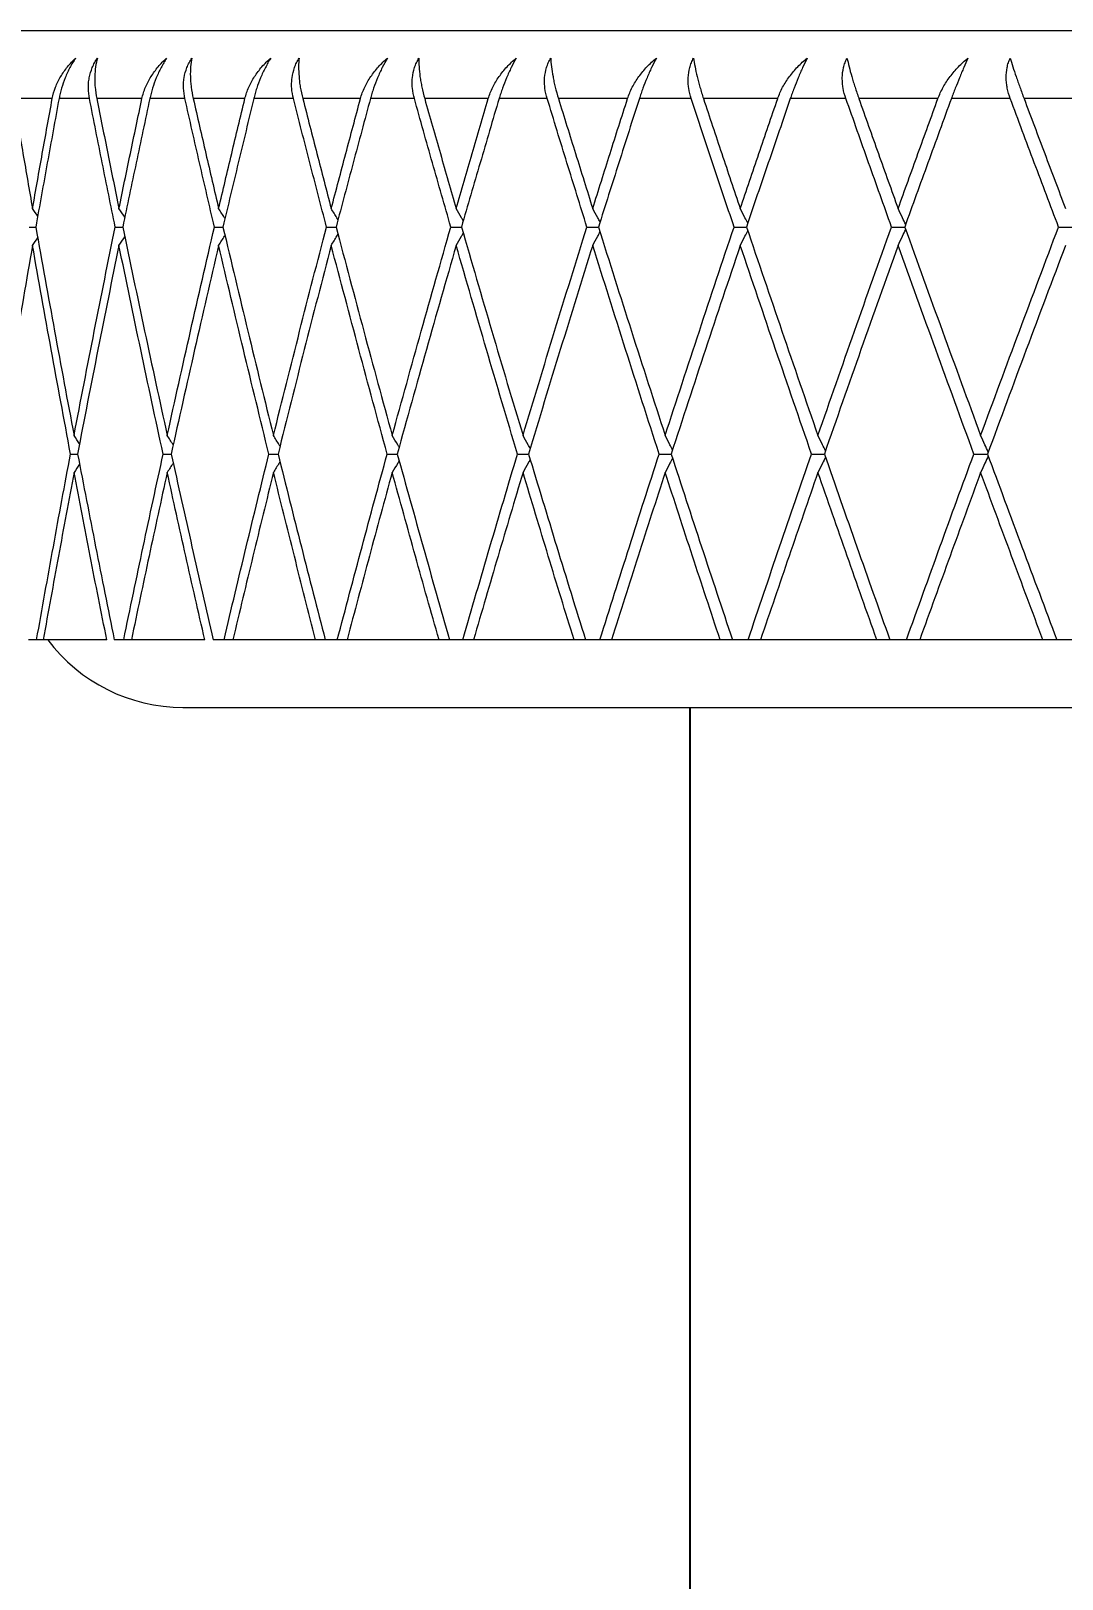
# Model space of a CAD drawing. Extents: x 1661 to 2451, y 0 to 579.
# Drawn here: x 1869.27 to 1876.89, y 266.34 to 277.78 of the extents above; entities that cross this region are included whole.
import ezdxf

# ---------------------------------------------------------------- set-up
doc = ezdxf.new("R2010")
doc.units = 0
doc.header["$LTSCALE"] = 10
doc.header["$MEASUREMENT"] = 0
doc.header["$PDMODE"] = 3
doc.header["$PDSIZE"] = -10
doc.layers.get('0').update_dxf_attribs({"linetype": 'CONTINUOUS'})
doc.layers.get('DEFPOINTS').update_dxf_attribs({"linetype": 'CONTINUOUS'})
doc.layers.add('1', color=7, linetype='CONTINUOUS')
doc.styles.add('Daelim Dimension', font='NanumGothic.ttf')
doc.dimstyles.new('DEFAULT', dxfattribs={"dimscale": 2, "dimtxt": 2, "dimasz": 2, "dimexe": 0, "dimexo": 2, "dimgap": 1, "dimtad": 1, "dimdec": 0, "dimzin": 9, "dimdsep": 46, "dimtxsty": 'Daelim Dimension', "dimcen": 0.5, "dimclrd": 5, "dimclre": 5, "dimclrt": 256, "dimadec": 1, "dimazin": 0, "dimtfac": 1, "dimtdec": 0, "dimtix": 1, "dimtmove": 0, "dimatfit": 3, "dimfxl": 1, "dimtolj": 1, "dimtzin": 1, "dimlwd": 9, "dimlwe": 9, "dimarcsym": 0})

# ---------------------------------------------------------------- blocks, each defined once
blk = doc.blocks.new('*D0')
at = {"color": 5, "lineweight": 9, "ltscale": 0.5, "transparency": 16777216}
for p, q in [((1872.627, 259.845), (1872.627, 257.735)), ((1907.627, 259.845), (1907.627, 257.735)), ((1872.627, 257.735), (1760.008, 257.735)), ((1903.627, 257.735), (1876.627, 257.735))]:
    blk.add_line(p, q, dxfattribs=at)
at = {"color": 5, "ltscale": 0.5, "transparency": 16777216}
for points in [[(1876.627, 258.401), (1876.627, 257.068), (1872.627, 257.735)], [(1903.627, 258.401), (1903.627, 257.068), (1907.627, 257.735)]]:
    blk.add_solid(points, dxfattribs=at)
at = {"layer": 'DEFPOINTS', "color": 0, "ltscale": 0.5, "transparency": 16777216}
for p in [(1907.627, 257.735), (1872.627, 255.845), (1907.627, 255.845)]:
    blk.add_point(p, dxfattribs=at)
at = {"color": 7, "ltscale": 0.5, "transparency": 16777216, "insert": (1803.117, 266.359), "char_height": 10, "attachment_point": 5, "style": 'Daelim Dimension'}
blk.add_mtext('\\A1;설치구멍 %%C35', dxfattribs=at)

msp = doc.modelspace()

# ---------------------------------------------------------------- linework, layer by layer
at = {"ltscale": 0.5}
msp.add_line((1874.144, 254.92), (1874.144, 272.781), dxfattribs=at)
at = {"layer": '1', "color": 7, "linetype": 'Continuous', "lineweight": 18}
for p, q in [((1890.144, 277.781), (1868.144, 277.781)), ((1869.312, 273.281), (1869.252, 273.281)), ((1869.831, 273.281), (1869.361, 273.281)), ((1869.956, 273.281), (1869.886, 273.281)), ((1870.555, 273.281), (1870.013, 273.281)), ((1870.698, 273.281), (1870.618, 273.281)), ((1871.375, 273.281), (1870.763, 273.281)), ((1871.535, 273.281), (1871.446, 273.281)), ((1872.287, 273.281), (1871.607, 273.281)), ((1872.463, 273.281), (1872.364, 273.281)), ((1873.285, 273.281), (1872.542, 273.281)), ((1873.477, 273.281), (1873.37, 273.281)), ((1874.365, 273.281), (1873.563, 273.281)), ((1874.572, 273.281), (1874.456, 273.281)), ((1875.523, 273.281), (1874.664, 273.281)), ((1875.743, 273.281), (1875.62, 273.281)), ((1876.751, 273.281), (1875.841, 273.281)), ((1876.984, 273.281), (1876.854, 273.281)), ((1870.394, 272.781), (1890.144, 272.781))]:
    msp.add_line(p, q, dxfattribs=at)
msp.add_arc((1870.394, 274.031), 1.25, 216.8704, 270, dxfattribs=at)
for points, knots in [([(1869.428, 277.281), (1869.433, 277.31), (1869.441, 277.338), (1869.462, 277.392), (1869.475, 277.418), (1869.505, 277.469), (1869.522, 277.493), (1869.559, 277.539), (1869.579, 277.56), (1869.601, 277.581)], [0, 0, 0, 0, 0.25, 0.25, 0.5, 0.5, 0.75, 0.75, 1, 1, 1, 1]), ([(1869.601, 277.581), (1869.585, 277.558), (1869.571, 277.535), (1869.552, 277.498), (1869.546, 277.486), (1869.534, 277.461), (1869.528, 277.448), (1869.513, 277.409), (1869.504, 277.383), (1869.493, 277.345), (1869.489, 277.332), (1869.483, 277.306), (1869.481, 277.293), (1869.478, 277.281)], [0, 0, 0, 0, 0.25, 0.25, 0.375, 0.375, 0.5, 0.5, 0.75, 0.75, 0.875, 0.875, 1, 1, 1, 1]), ([(1869.703, 277.281), (1869.698, 277.306), (1869.695, 277.332), (1869.695, 277.37), (1869.695, 277.383), (1869.697, 277.409), (1869.699, 277.422), (1869.706, 277.461), (1869.714, 277.486), (1869.729, 277.522), (1869.734, 277.534), (1869.747, 277.558), (1869.754, 277.569), (1869.762, 277.581)], [0, 0, 0, 0, 0.25, 0.25, 0.375, 0.375, 0.5, 0.5, 0.75, 0.75, 0.875, 0.875, 1, 1, 1, 1]), ([(1869.762, 277.581), (1869.756, 277.56), (1869.751, 277.539), (1869.745, 277.493), (1869.743, 277.469), (1869.742, 277.432), (1869.742, 277.419), (1869.742, 277.392), (1869.743, 277.379), (1869.747, 277.338), (1869.751, 277.31), (1869.757, 277.281)], [0, 0, 0, 0, 0.25, 0.25, 0.5, 0.5, 0.625, 0.625, 0.75, 0.75, 1, 1, 1, 1]), ([(1870.091, 277.281), (1870.097, 277.31), (1870.106, 277.338), (1870.129, 277.392), (1870.142, 277.418), (1870.174, 277.469), (1870.192, 277.493), (1870.23, 277.539), (1870.251, 277.56), (1870.273, 277.581)], [0, 0, 0, 0, 0.25, 0.25, 0.5, 0.5, 0.75, 0.75, 1, 1, 1, 1]), ([(1870.273, 277.581), (1870.259, 277.558), (1870.245, 277.535), (1870.226, 277.498), (1870.22, 277.486), (1870.208, 277.461), (1870.202, 277.448), (1870.187, 277.409), (1870.177, 277.383), (1870.165, 277.345), (1870.162, 277.332), (1870.155, 277.306), (1870.152, 277.293), (1870.149, 277.281)], [0, 0, 0, 0, 0.25, 0.25, 0.375, 0.375, 0.5, 0.5, 0.75, 0.75, 0.875, 0.875, 1, 1, 1, 1]), ([(1870.409, 277.281), (1870.403, 277.306), (1870.4, 277.332), (1870.398, 277.37), (1870.398, 277.383), (1870.399, 277.409), (1870.401, 277.422), (1870.407, 277.461), (1870.414, 277.486), (1870.428, 277.522), (1870.433, 277.534), (1870.445, 277.558), (1870.452, 277.569), (1870.46, 277.581)], [0, 0, 0, 0, 0.25, 0.25, 0.375, 0.375, 0.5, 0.5, 0.75, 0.75, 0.875, 0.875, 1, 1, 1, 1]), ([(1870.46, 277.581), (1870.455, 277.56), (1870.452, 277.539), (1870.449, 277.493), (1870.448, 277.469), (1870.449, 277.432), (1870.45, 277.419), (1870.452, 277.392), (1870.453, 277.379), (1870.459, 277.338), (1870.464, 277.31), (1870.47, 277.281)], [0, 0, 0, 0, 0.25, 0.25, 0.5, 0.5, 0.625, 0.625, 0.75, 0.75, 1, 1, 1, 1]), ([(1870.852, 277.281), (1870.859, 277.31), (1870.869, 277.338), (1870.893, 277.392), (1870.907, 277.418), (1870.94, 277.469), (1870.958, 277.493), (1870.998, 277.539), (1871.02, 277.56), (1871.043, 277.581)], [0, 0, 0, 0, 0.25, 0.25, 0.5, 0.5, 0.75, 0.75, 1, 1, 1, 1]), ([(1871.043, 277.581), (1871.029, 277.558), (1871.016, 277.535), (1870.997, 277.498), (1870.991, 277.486), (1870.979, 277.461), (1870.973, 277.448), (1870.958, 277.409), (1870.948, 277.383), (1870.935, 277.345), (1870.931, 277.332), (1870.924, 277.306), (1870.921, 277.293), (1870.918, 277.281)], [0, 0, 0, 0, 0.25, 0.25, 0.375, 0.375, 0.5, 0.5, 0.75, 0.75, 0.875, 0.875, 1, 1, 1, 1]), ([(1871.211, 277.281), (1871.204, 277.306), (1871.2, 277.332), (1871.197, 277.37), (1871.197, 277.383), (1871.198, 277.409), (1871.199, 277.422), (1871.204, 277.461), (1871.21, 277.486), (1871.223, 277.522), (1871.228, 277.534), (1871.24, 277.558), (1871.246, 277.569), (1871.253, 277.581)], [0, 0, 0, 0, 0.25, 0.25, 0.375, 0.375, 0.5, 0.5, 0.75, 0.75, 0.875, 0.875, 1, 1, 1, 1]), ([(1871.253, 277.581), (1871.251, 277.56), (1871.249, 277.539), (1871.249, 277.493), (1871.25, 277.469), (1871.253, 277.432), (1871.254, 277.419), (1871.257, 277.392), (1871.259, 277.379), (1871.266, 277.338), (1871.272, 277.31), (1871.28, 277.281)], [0, 0, 0, 0, 0.25, 0.25, 0.5, 0.5, 0.625, 0.625, 0.75, 0.75, 1, 1, 1, 1]), ([(1871.706, 277.281), (1871.714, 277.31), (1871.725, 277.338), (1871.75, 277.392), (1871.765, 277.418), (1871.8, 277.469), (1871.819, 277.493), (1871.86, 277.539), (1871.882, 277.56), (1871.906, 277.581)], [0, 0, 0, 0, 0.25, 0.25, 0.5, 0.5, 0.75, 0.75, 1, 1, 1, 1]), ([(1871.906, 277.581), (1871.892, 277.558), (1871.88, 277.535), (1871.861, 277.498), (1871.855, 277.486), (1871.844, 277.461), (1871.838, 277.448), (1871.822, 277.409), (1871.812, 277.383), (1871.799, 277.345), (1871.795, 277.332), (1871.787, 277.306), (1871.783, 277.293), (1871.78, 277.281)], [0, 0, 0, 0, 0.25, 0.25, 0.375, 0.375, 0.5, 0.5, 0.75, 0.75, 0.875, 0.875, 1, 1, 1, 1]), ([(1872.105, 277.281), (1872.098, 277.306), (1872.093, 277.332), (1872.089, 277.37), (1872.088, 277.383), (1872.088, 277.409), (1872.089, 277.422), (1872.093, 277.461), (1872.098, 277.486), (1872.11, 277.522), (1872.115, 277.534), (1872.126, 277.558), (1872.132, 277.569), (1872.139, 277.581)], [0, 0, 0, 0, 0.25, 0.25, 0.375, 0.375, 0.5, 0.5, 0.75, 0.75, 0.875, 0.875, 1, 1, 1, 1]), ([(1872.139, 277.581), (1872.138, 277.56), (1872.138, 277.539), (1872.141, 277.493), (1872.143, 277.469), (1872.148, 277.432), (1872.15, 277.419), (1872.155, 277.392), (1872.158, 277.379), (1872.166, 277.338), (1872.173, 277.31), (1872.181, 277.281)], [0, 0, 0, 0, 0.25, 0.25, 0.5, 0.5, 0.625, 0.625, 0.75, 0.75, 1, 1, 1, 1]), ([(1872.651, 277.281), (1872.66, 277.31), (1872.671, 277.338), (1872.698, 277.392), (1872.713, 277.418), (1872.749, 277.469), (1872.769, 277.493), (1872.811, 277.539), (1872.834, 277.56), (1872.858, 277.581)], [0, 0, 0, 0, 0.25, 0.25, 0.5, 0.5, 0.75, 0.75, 1, 1, 1, 1]), ([(1872.858, 277.581), (1872.845, 277.558), (1872.832, 277.535), (1872.815, 277.498), (1872.809, 277.486), (1872.797, 277.461), (1872.792, 277.448), (1872.776, 277.409), (1872.766, 277.383), (1872.752, 277.345), (1872.748, 277.332), (1872.739, 277.306), (1872.735, 277.293), (1872.731, 277.281)], [0, 0, 0, 0, 0.25, 0.25, 0.375, 0.375, 0.5, 0.5, 0.75, 0.75, 0.875, 0.875, 1, 1, 1, 1]), ([(1873.087, 277.281), (1873.079, 277.306), (1873.073, 277.332), (1873.069, 277.37), (1873.068, 277.383), (1873.067, 277.409), (1873.067, 277.422), (1873.07, 277.461), (1873.075, 277.486), (1873.086, 277.522), (1873.09, 277.534), (1873.1, 277.558), (1873.106, 277.569), (1873.113, 277.581)], [0, 0, 0, 0, 0.25, 0.25, 0.375, 0.375, 0.5, 0.5, 0.75, 0.75, 0.875, 0.875, 1, 1, 1, 1]), ([(1873.113, 277.581), (1873.113, 277.56), (1873.115, 277.539), (1873.121, 277.493), (1873.125, 277.469), (1873.132, 277.432), (1873.134, 277.419), (1873.14, 277.392), (1873.143, 277.379), (1873.153, 277.338), (1873.161, 277.31), (1873.17, 277.281)], [0, 0, 0, 0, 0.25, 0.25, 0.5, 0.5, 0.625, 0.625, 0.75, 0.75, 1, 1, 1, 1]), ([(1873.681, 277.281), (1873.69, 277.31), (1873.702, 277.338), (1873.73, 277.392), (1873.746, 277.418), (1873.783, 277.469), (1873.803, 277.493), (1873.846, 277.539), (1873.869, 277.56), (1873.894, 277.581)], [0, 0, 0, 0, 0.25, 0.25, 0.5, 0.5, 0.75, 0.75, 1, 1, 1, 1]), ([(1873.894, 277.581), (1873.881, 277.558), (1873.87, 277.535), (1873.852, 277.498), (1873.847, 277.486), (1873.836, 277.461), (1873.83, 277.448), (1873.814, 277.409), (1873.804, 277.383), (1873.79, 277.345), (1873.785, 277.332), (1873.776, 277.306), (1873.772, 277.293), (1873.768, 277.281)], [0, 0, 0, 0, 0.25, 0.25, 0.375, 0.375, 0.5, 0.5, 0.75, 0.75, 0.875, 0.875, 1, 1, 1, 1]), ([(1874.152, 277.281), (1874.144, 277.306), (1874.137, 277.332), (1874.132, 277.37), (1874.13, 277.383), (1874.129, 277.409), (1874.129, 277.422), (1874.13, 277.461), (1874.134, 277.486), (1874.144, 277.522), (1874.148, 277.534), (1874.157, 277.558), (1874.163, 277.569), (1874.169, 277.581)], [0, 0, 0, 0, 0.25, 0.25, 0.375, 0.375, 0.5, 0.5, 0.75, 0.75, 0.875, 0.875, 1, 1, 1, 1]), ([(1874.169, 277.581), (1874.172, 277.56), (1874.175, 277.539), (1874.184, 277.493), (1874.189, 277.469), (1874.198, 277.432), (1874.201, 277.419), (1874.208, 277.392), (1874.212, 277.379), (1874.224, 277.338), (1874.232, 277.31), (1874.242, 277.281)], [0, 0, 0, 0, 0.25, 0.25, 0.5, 0.5, 0.625, 0.625, 0.75, 0.75, 1, 1, 1, 1]), ([(1874.791, 277.281), (1874.801, 277.31), (1874.813, 277.338), (1874.842, 277.392), (1874.859, 277.418), (1874.897, 277.469), (1874.917, 277.493), (1874.961, 277.539), (1874.984, 277.56), (1875.009, 277.581)], [0, 0, 0, 0, 0.25, 0.25, 0.5, 0.5, 0.75, 0.75, 1, 1, 1, 1]), ([(1875.009, 277.581), (1874.997, 277.558), (1874.986, 277.535), (1874.97, 277.498), (1874.964, 277.486), (1874.953, 277.461), (1874.948, 277.448), (1874.932, 277.409), (1874.922, 277.383), (1874.907, 277.345), (1874.902, 277.332), (1874.893, 277.306), (1874.888, 277.293), (1874.884, 277.281)], [0, 0, 0, 0, 0.25, 0.25, 0.375, 0.375, 0.5, 0.5, 0.75, 0.75, 0.875, 0.875, 1, 1, 1, 1]), ([(1875.295, 277.281), (1875.286, 277.306), (1875.279, 277.332), (1875.272, 277.37), (1875.271, 277.383), (1875.269, 277.409), (1875.268, 277.422), (1875.269, 277.461), (1875.272, 277.486), (1875.28, 277.522), (1875.284, 277.534), (1875.293, 277.558), (1875.298, 277.569), (1875.303, 277.581)], [0, 0, 0, 0, 0.25, 0.25, 0.375, 0.375, 0.5, 0.5, 0.75, 0.75, 0.875, 0.875, 1, 1, 1, 1]), ([(1875.303, 277.581), (1875.308, 277.56), (1875.313, 277.539), (1875.324, 277.493), (1875.331, 277.469), (1875.342, 277.432), (1875.345, 277.419), (1875.354, 277.392), (1875.358, 277.379), (1875.371, 277.338), (1875.381, 277.31), (1875.391, 277.281)], [0, 0, 0, 0, 0.25, 0.25, 0.5, 0.5, 0.625, 0.625, 0.75, 0.75, 1, 1, 1, 1]), ([(1875.975, 277.281), (1875.986, 277.31), (1875.999, 277.338), (1876.029, 277.392), (1876.046, 277.418), (1876.085, 277.469), (1876.105, 277.493), (1876.149, 277.539), (1876.173, 277.56), (1876.197, 277.581)], [0, 0, 0, 0, 0.25, 0.25, 0.5, 0.5, 0.75, 0.75, 1, 1, 1, 1]), ([(1876.197, 277.581), (1876.187, 277.558), (1876.177, 277.535), (1876.161, 277.498), (1876.156, 277.486), (1876.145, 277.461), (1876.14, 277.448), (1876.124, 277.409), (1876.114, 277.383), (1876.099, 277.345), (1876.094, 277.332), (1876.084, 277.306), (1876.079, 277.293), (1876.075, 277.281)], [0, 0, 0, 0, 0.25, 0.25, 0.375, 0.375, 0.5, 0.5, 0.75, 0.75, 0.875, 0.875, 1, 1, 1, 1]), ([(1876.51, 277.281), (1876.501, 277.306), (1876.493, 277.332), (1876.486, 277.37), (1876.484, 277.383), (1876.481, 277.409), (1876.48, 277.422), (1876.48, 277.461), (1876.482, 277.486), (1876.489, 277.522), (1876.492, 277.534), (1876.5, 277.558), (1876.505, 277.569), (1876.51, 277.581)], [0, 0, 0, 0, 0.25, 0.25, 0.375, 0.375, 0.5, 0.5, 0.75, 0.75, 0.875, 0.875, 1, 1, 1, 1]), ([(1876.51, 277.581), (1876.516, 277.56), (1876.522, 277.539), (1876.537, 277.493), (1876.545, 277.469), (1876.558, 277.432), (1876.562, 277.419), (1876.571, 277.392), (1876.576, 277.379), (1876.591, 277.338), (1876.601, 277.31), (1876.612, 277.281)], [0, 0, 0, 0, 0.25, 0.25, 0.5, 0.5, 0.625, 0.625, 0.75, 0.75, 1, 1, 1, 1]), ([(1870.705, 276.395), (1870.704, 276.397), (1870.688, 276.421), (1870.673, 276.445), (1870.658, 276.468)], [0, 0, 0, 0, 0.073998, 1, 1, 1, 1]), ([(1871.541, 276.386), (1871.538, 276.391), (1871.521, 276.418), (1871.504, 276.445), (1871.49, 276.468)], [0, 0, 0, 0, 0.170855, 1, 1, 1, 1]), ([(1872.466, 276.378), (1872.462, 276.385), (1872.444, 276.415), (1872.427, 276.445), (1872.414, 276.468)], [0, 0, 0, 0, 0.249637, 1, 1, 1, 1]), ([(1873.477, 276.369), (1873.472, 276.379), (1873.454, 276.412), (1873.435, 276.445), (1873.423, 276.468)], [0, 0, 0, 0, 0.315566, 1, 1, 1, 1]), ([(1874.569, 276.36), (1874.563, 276.373), (1874.544, 276.409), (1874.526, 276.445), (1874.514, 276.468)], [0, 0, 0, 0, 0.372032, 1, 1, 1, 1]), ([(1875.737, 276.351), (1875.729, 276.367), (1875.71, 276.406), (1875.692, 276.445), (1875.681, 276.468)], [0, 0, 0, 0, 0.42141, 1, 1, 1, 1]), ([(1870.626, 276.332), (1870.646, 276.332), (1870.667, 276.332), (1870.689, 276.332), (1870.69, 276.332)], [0, 0, 0, 0, 0.928888, 1, 1, 1, 1]), ([(1870.658, 276.196), (1870.673, 276.219), (1870.688, 276.243), (1870.704, 276.268), (1870.705, 276.27)], [0, 0, 0, 0, 0.925364, 1, 1, 1, 1]), ([(1871.455, 276.332), (1871.475, 276.332), (1871.498, 276.332), (1871.522, 276.332), (1871.526, 276.332)], [0, 0, 0, 0, 0.831081, 1, 1, 1, 1]), ([(1871.49, 276.196), (1871.504, 276.219), (1871.521, 276.246), (1871.538, 276.274), (1871.541, 276.278)], [0, 0, 0, 0, 0.828348, 1, 1, 1, 1]), ([(1872.374, 276.332), (1872.394, 276.332), (1872.42, 276.332), (1872.446, 276.332), (1872.453, 276.332)], [0, 0, 0, 0, 0.751687, 1, 1, 1, 1]), ([(1872.414, 276.196), (1872.427, 276.219), (1872.444, 276.249), (1872.462, 276.279), (1872.466, 276.287)], [0, 0, 0, 0, 0.749856, 1, 1, 1, 1]), ([(1873.38, 276.332), (1873.4, 276.332), (1873.428, 276.332), (1873.457, 276.332), (1873.466, 276.332)], [0, 0, 0, 0, 0.685314, 1, 1, 1, 1]), ([(1873.423, 276.196), (1873.435, 276.219), (1873.454, 276.252), (1873.472, 276.285), (1873.477, 276.296)], [0, 0, 0, 0, 0.684142, 1, 1, 1, 1]), ([(1874.468, 276.332), (1874.487, 276.332), (1874.518, 276.332), (1874.549, 276.332), (1874.56, 276.332)], [0, 0, 0, 0, 0.628508, 1, 1, 1, 1]), ([(1874.514, 276.196), (1874.526, 276.219), (1874.544, 276.255), (1874.563, 276.291), (1874.569, 276.304)], [0, 0, 0, 0, 0.627797, 1, 1, 1, 1]), ([(1875.632, 276.332), (1875.651, 276.332), (1875.684, 276.332), (1875.716, 276.332), (1875.73, 276.332)], [0, 0, 0, 0, 0.578894, 1, 1, 1, 1]), ([(1875.681, 276.196), (1875.692, 276.219), (1875.71, 276.258), (1875.729, 276.297), (1875.737, 276.314)], [0, 0, 0, 0, 0.578507, 1, 1, 1, 1]), ([(1876.867, 276.332), (1876.886, 276.332), (1876.92, 276.332), (1876.954, 276.332), (1876.97, 276.332)], [0, 0, 0, 0, 0.534768, 1, 1, 1, 1]), ([(1870.322, 274.721), (1870.322, 274.722), (1870.307, 274.745), (1870.292, 274.768), (1870.278, 274.791)], [0, 0, 0, 0, 0.017172, 1, 1, 1, 1]), ([(1871.111, 274.713), (1871.109, 274.716), (1871.093, 274.742), (1871.077, 274.768), (1871.063, 274.791)], [0, 0, 0, 0, 0.125588, 1, 1, 1, 1]), ([(1871.992, 274.704), (1871.989, 274.71), (1871.972, 274.739), (1871.954, 274.768), (1871.941, 274.791)], [0, 0, 0, 0, 0.212365, 1, 1, 1, 1]), ([(1872.961, 274.696), (1872.956, 274.705), (1872.938, 274.736), (1872.921, 274.768), (1872.908, 274.791)], [0, 0, 0, 0, 0.284049, 1, 1, 1, 1]), ([(1874.014, 274.687), (1874.007, 274.699), (1873.989, 274.733), (1873.971, 274.768), (1873.959, 274.791)], [0, 0, 0, 0, 0.344813, 1, 1, 1, 1]), ([(1875.144, 274.678), (1875.137, 274.693), (1875.118, 274.73), (1875.1, 274.768), (1875.088, 274.791)], [0, 0, 0, 0, 0.39743, 1, 1, 1, 1]), ([(1876.347, 274.668), (1876.339, 274.686), (1876.32, 274.727), (1876.302, 274.768), (1876.291, 274.791)], [0, 0, 0, 0, 0.443873, 1, 1, 1, 1]), ([(1870.248, 274.654), (1870.267, 274.654), (1870.287, 274.654), (1870.307, 274.654), (1870.307, 274.654)], [0, 0, 0, 0, 0.987528, 1, 1, 1, 1]), ([(1871.029, 274.654), (1871.049, 274.654), (1871.071, 274.654), (1871.094, 274.654), (1871.097, 274.654)], [0, 0, 0, 0, 0.877601, 1, 1, 1, 1]), ([(1871.904, 274.654), (1871.923, 274.654), (1871.948, 274.654), (1871.973, 274.654), (1871.978, 274.654)], [0, 0, 0, 0, 0.789776, 1, 1, 1, 1]), ([(1872.867, 274.654), (1872.887, 274.654), (1872.914, 274.654), (1872.941, 274.654), (1872.949, 274.654)], [0, 0, 0, 0, 0.71738, 1, 1, 1, 1]), ([(1873.915, 274.654), (1873.934, 274.654), (1873.963, 274.654), (1873.993, 274.654), (1874.003, 274.654)], [0, 0, 0, 0, 0.656113, 1, 1, 1, 1]), ([(1874.014, 274.622), (1874.007, 274.61), (1873.989, 274.575), (1873.971, 274.541), (1873.959, 274.518)], [0, 0, 0, 0, 0.34468, 1, 1, 1, 1]), ([(1875.041, 274.654), (1875.06, 274.654), (1875.092, 274.654), (1875.123, 274.654), (1875.136, 274.654)], [0, 0, 0, 0, 0.603116, 1, 1, 1, 1]), ([(1875.144, 274.631), (1875.137, 274.616), (1875.118, 274.578), (1875.1, 274.541), (1875.088, 274.518)], [0, 0, 0, 0, 0.397422, 1, 1, 1, 1]), ([(1876.241, 274.654), (1876.26, 274.654), (1876.293, 274.654), (1876.327, 274.654), (1876.342, 274.654)], [0, 0, 0, 0, 0.556394, 1, 1, 1, 1]), ([(1876.347, 274.641), (1876.339, 274.622), (1876.32, 274.582), (1876.302, 274.541), (1876.291, 274.518)], [0, 0, 0, 0, 0.443855, 1, 1, 1, 1]), ([(1870.322, 274.587), (1870.322, 274.587), (1870.307, 274.564), (1870.292, 274.541), (1870.278, 274.518)], [0, 0, 0, 0, 0.017352, 1, 1, 1, 1]), ([(1871.111, 274.596), (1871.109, 274.593), (1871.093, 274.567), (1871.077, 274.541), (1871.063, 274.518)], [0, 0, 0, 0, 0.125179, 1, 1, 1, 1]), ([(1871.992, 274.605), (1871.989, 274.598), (1871.972, 274.57), (1871.954, 274.541), (1871.941, 274.518)], [0, 0, 0, 0, 0.212076, 1, 1, 1, 1]), ([(1872.961, 274.613), (1872.956, 274.604), (1872.938, 274.572), (1872.921, 274.541), (1872.908, 274.518)], [0, 0, 0, 0, 0.28405, 1, 1, 1, 1]), ([(1870.763, 273.281), (1870.761, 273.281), (1870.74, 273.281), (1870.718, 273.281), (1870.698, 273.281)], [0, 0, 0, 0, 0.080458, 1, 1, 1, 1]), ([(1871.446, 273.281), (1871.442, 273.281), (1871.419, 273.281), (1871.395, 273.281), (1871.375, 273.281)], [0, 0, 0, 0, 0.160327, 1, 1, 1, 1]), ([(1871.607, 273.281), (1871.603, 273.281), (1871.579, 273.281), (1871.555, 273.281), (1871.535, 273.281)], [0, 0, 0, 0, 0.176356, 1, 1, 1, 1]), ([(1872.364, 273.281), (1872.358, 273.281), (1872.332, 273.281), (1872.306, 273.281), (1872.287, 273.281)], [0, 0, 0, 0, 0.241242, 1, 1, 1, 1]), ([(1872.542, 273.281), (1872.535, 273.281), (1872.509, 273.281), (1872.483, 273.281), (1872.463, 273.281)], [0, 0, 0, 0, 0.254464, 1, 1, 1, 1]), ([(1873.37, 273.281), (1873.361, 273.281), (1873.333, 273.281), (1873.304, 273.281), (1873.285, 273.281)], [0, 0, 0, 0, 0.308692, 1, 1, 1, 1]), ([(1873.563, 273.281), (1873.553, 273.281), (1873.525, 273.281), (1873.496, 273.281), (1873.477, 273.281)], [0, 0, 0, 0, 0.319871, 1, 1, 1, 1]), ([(1874.456, 273.281), (1874.445, 273.281), (1874.415, 273.281), (1874.385, 273.281), (1874.365, 273.281)], [0, 0, 0, 0, 0.366301, 1, 1, 1, 1]), ([(1874.664, 273.281), (1874.652, 273.281), (1874.622, 273.281), (1874.591, 273.281), (1874.572, 273.281)], [0, 0, 0, 0, 0.375989, 1, 1, 1, 1]), ([(1875.62, 273.281), (1875.606, 273.281), (1875.574, 273.281), (1875.542, 273.281), (1875.523, 273.281)], [0, 0, 0, 0, 0.41654, 1, 1, 1, 1]), ([(1875.841, 273.281), (1875.827, 273.281), (1875.794, 273.281), (1875.761, 273.281), (1875.743, 273.281)], [0, 0, 0, 0, 0.425081, 1, 1, 1, 1]), ([(1876.854, 273.281), (1876.838, 273.281), (1876.804, 273.281), (1876.77, 273.281), (1876.751, 273.281)], [0, 0, 0, 0, 0.461144, 1, 1, 1, 1])]:
    msp.add_open_spline(points, degree=3, knots=knots, dxfattribs=at)
for points in [[(1869.142, 277.281), (1869.165, 277.145), (1869.211, 276.875), (1869.258, 276.604), (1869.282, 276.468)], [(1869.282, 276.468), (1869.306, 276.604), (1869.354, 276.875), (1869.403, 277.145), (1869.428, 277.281)], [(1869.478, 277.281), (1869.449, 277.123), (1869.391, 276.807), (1869.334, 276.49), (1869.306, 276.332)], [(1869.893, 276.332), (1869.861, 276.49), (1869.797, 276.807), (1869.734, 277.123), (1869.703, 277.281)], [(1869.757, 277.281), (1869.784, 277.145), (1869.838, 276.875), (1869.893, 276.604), (1869.921, 276.468)], [(1869.921, 276.468), (1869.949, 276.604), (1870.005, 276.875), (1870.062, 277.145), (1870.091, 277.281)], [(1870.149, 277.281), (1870.115, 277.123), (1870.048, 276.807), (1869.982, 276.49), (1869.949, 276.332)], [(1870.626, 276.332), (1870.59, 276.49), (1870.516, 276.807), (1870.444, 277.123), (1870.409, 277.281)], [(1870.47, 277.281), (1870.501, 277.145), (1870.563, 276.875), (1870.626, 276.604), (1870.658, 276.468)], [(1870.658, 276.468), (1870.69, 276.604), (1870.754, 276.875), (1870.819, 277.145), (1870.852, 277.281)], [(1870.918, 277.281), (1870.879, 277.123), (1870.803, 276.807), (1870.727, 276.49), (1870.69, 276.332)], [(1871.455, 276.332), (1871.414, 276.49), (1871.332, 276.807), (1871.251, 277.123), (1871.211, 277.281)], [(1871.28, 277.281), (1871.315, 277.145), (1871.384, 276.875), (1871.455, 276.604), (1871.49, 276.468)], [(1871.49, 276.468), (1871.526, 276.604), (1871.598, 276.875), (1871.67, 277.145), (1871.706, 277.281)], [(1871.78, 277.281), (1871.737, 277.123), (1871.652, 276.807), (1871.568, 276.49), (1871.526, 276.332)], [(1872.374, 276.332), (1872.329, 276.49), (1872.238, 276.807), (1872.149, 277.123), (1872.105, 277.281)], [(1872.181, 277.281), (1872.22, 277.145), (1872.297, 276.875), (1872.374, 276.604), (1872.414, 276.468)], [(1872.414, 276.468), (1872.453, 276.604), (1872.531, 276.875), (1872.611, 277.145), (1872.651, 277.281)], [(1872.731, 277.281), (1872.684, 277.123), (1872.591, 276.807), (1872.499, 276.49), (1872.453, 276.332)], [(1873.38, 276.332), (1873.331, 276.49), (1873.233, 276.807), (1873.135, 277.123), (1873.087, 277.281)], [(1873.17, 277.281), (1873.212, 277.145), (1873.296, 276.875), (1873.381, 276.604), (1873.423, 276.468)], [(1873.423, 276.468), (1873.466, 276.604), (1873.551, 276.875), (1873.637, 277.145), (1873.681, 277.281)], [(1873.768, 277.281), (1873.717, 277.123), (1873.616, 276.807), (1873.516, 276.49), (1873.466, 276.332)], [(1874.468, 276.332), (1874.415, 276.49), (1874.309, 276.807), (1874.204, 277.123), (1874.152, 277.281)], [(1874.242, 277.281), (1874.287, 277.145), (1874.377, 276.875), (1874.468, 276.604), (1874.514, 276.468)], [(1874.514, 276.468), (1874.56, 276.604), (1874.652, 276.875), (1874.744, 277.145), (1874.791, 277.281)], [(1874.884, 277.281), (1874.83, 277.123), (1874.721, 276.807), (1874.613, 276.49), (1874.56, 276.332)], [(1875.632, 276.332), (1875.576, 276.49), (1875.463, 276.807), (1875.351, 277.123), (1875.295, 277.281)], [(1875.391, 277.281), (1875.439, 277.145), (1875.535, 276.875), (1875.632, 276.604), (1875.681, 276.468)], [(1875.681, 276.468), (1875.73, 276.604), (1875.828, 276.875), (1875.926, 277.145), (1875.975, 277.281)], [(1876.075, 277.281), (1876.017, 277.123), (1875.901, 276.807), (1875.787, 276.49), (1875.73, 276.332)], [(1876.867, 276.332), (1876.807, 276.49), (1876.688, 276.807), (1876.569, 277.123), (1876.51, 277.281)], [(1876.612, 277.281), (1876.663, 277.145), (1876.765, 276.875), (1876.867, 276.604), (1876.919, 276.468)], [(1869.32, 276.412), (1869.308, 276.431), (1869.295, 276.449), (1869.282, 276.468)], [(1869.964, 276.403), (1869.95, 276.425), (1869.935, 276.447), (1869.921, 276.468)], [(1869.258, 276.332), (1869.274, 276.332), (1869.29, 276.332), (1869.306, 276.332)], [(1869.282, 276.196), (1869.295, 276.215), (1869.308, 276.234), (1869.321, 276.252)], [(1869.306, 276.332), (1869.352, 276.076), (1869.444, 275.562), (1869.54, 275.048), (1869.589, 274.791)], [(1869.589, 274.791), (1869.638, 275.048), (1869.738, 275.562), (1869.841, 276.076), (1869.893, 276.332)], [(1869.893, 276.332), (1869.912, 276.332), (1869.93, 276.332), (1869.949, 276.332)], [(1869.921, 276.196), (1869.935, 276.218), (1869.95, 276.239), (1869.964, 276.261)], [(1869.949, 276.332), (1870.002, 276.076), (1870.11, 275.562), (1870.221, 275.048), (1870.278, 274.791)], [(1870.278, 274.791), (1870.334, 275.048), (1870.449, 275.562), (1870.567, 276.076), (1870.626, 276.332)], [(1870.69, 276.332), (1870.751, 276.076), (1870.873, 275.562), (1870.999, 275.048), (1871.063, 274.791)], [(1871.063, 274.791), (1871.127, 275.048), (1871.256, 275.562), (1871.388, 276.076), (1871.455, 276.332)], [(1871.526, 276.332), (1871.594, 276.076), (1871.73, 275.562), (1871.87, 275.048), (1871.941, 274.791)], [(1871.941, 274.791), (1872.012, 275.048), (1872.155, 275.562), (1872.301, 276.076), (1872.374, 276.332)], [(1872.453, 276.332), (1872.527, 276.076), (1872.677, 275.562), (1872.83, 275.048), (1872.908, 274.791)], [(1872.908, 274.791), (1872.985, 275.048), (1873.141, 275.562), (1873.3, 276.076), (1873.38, 276.332)], [(1873.466, 276.332), (1873.546, 276.076), (1873.709, 275.562), (1873.875, 275.048), (1873.959, 274.791)], [(1873.959, 274.791), (1874.042, 275.048), (1874.211, 275.562), (1874.382, 276.076), (1874.468, 276.332)], [(1874.56, 276.332), (1874.647, 276.076), (1874.821, 275.562), (1874.999, 275.048), (1875.088, 274.791)], [(1875.088, 274.791), (1875.178, 275.048), (1875.358, 275.562), (1875.54, 276.076), (1875.632, 276.332)], [(1875.73, 276.332), (1875.822, 276.076), (1876.008, 275.562), (1876.197, 275.048), (1876.291, 274.791)], [(1876.291, 274.791), (1876.386, 275.048), (1876.577, 275.562), (1876.77, 276.076), (1876.867, 276.332)], [(1869.282, 276.196), (1869.237, 275.94), (1869.149, 275.426), (1869.064, 274.912), (1869.023, 274.654)], [(1869.563, 274.654), (1869.515, 274.912), (1869.419, 275.426), (1869.327, 275.94), (1869.282, 276.196)], [(1869.921, 276.196), (1869.868, 275.94), (1869.765, 275.426), (1869.664, 274.912), (1869.615, 274.654)], [(1870.248, 274.654), (1870.191, 274.912), (1870.081, 275.426), (1869.974, 275.94), (1869.921, 276.196)], [(1870.658, 276.196), (1870.598, 275.94), (1870.48, 275.426), (1870.364, 274.912), (1870.307, 274.654)], [(1871.029, 274.654), (1870.966, 274.912), (1870.84, 275.426), (1870.718, 275.94), (1870.658, 276.196)], [(1871.49, 276.196), (1871.423, 275.94), (1871.29, 275.426), (1871.161, 274.912), (1871.097, 274.654)], [(1871.904, 274.654), (1871.833, 274.912), (1871.694, 275.426), (1871.558, 275.94), (1871.49, 276.196)], [(1872.414, 276.196), (1872.34, 275.94), (1872.193, 275.426), (1872.049, 274.912), (1871.978, 274.654)], [(1872.867, 274.654), (1872.79, 274.912), (1872.637, 275.426), (1872.488, 275.94), (1872.414, 276.196)], [(1873.423, 276.196), (1873.343, 275.94), (1873.183, 275.426), (1873.026, 274.912), (1872.949, 274.654)], [(1873.915, 274.654), (1873.831, 274.912), (1873.666, 275.426), (1873.504, 275.94), (1873.423, 276.196)], [(1874.514, 276.196), (1874.428, 275.94), (1874.256, 275.426), (1874.087, 274.912), (1874.003, 274.654)], [(1875.041, 274.654), (1874.952, 274.912), (1874.775, 275.426), (1874.601, 275.94), (1874.514, 276.196)], [(1875.681, 276.196), (1875.589, 275.94), (1875.406, 275.426), (1875.225, 274.912), (1875.136, 274.654)], [(1876.241, 274.654), (1876.147, 274.912), (1875.959, 275.426), (1875.773, 275.94), (1875.681, 276.196)], [(1876.919, 276.196), (1876.821, 275.94), (1876.628, 275.426), (1876.437, 274.912), (1876.342, 274.654)], [(1869.63, 274.73), (1869.616, 274.75), (1869.603, 274.77), (1869.589, 274.791)], [(1869.312, 273.281), (1869.353, 273.51), (1869.435, 273.968), (1869.52, 274.426), (1869.563, 274.654)], [(1869.563, 274.654), (1869.581, 274.654), (1869.598, 274.654), (1869.615, 274.654)], [(1869.615, 274.654), (1869.659, 274.426), (1869.748, 273.968), (1869.839, 273.51), (1869.886, 273.281)], [(1869.956, 273.281), (1870.003, 273.51), (1870.099, 273.968), (1870.198, 274.426), (1870.248, 274.654)], [(1870.307, 274.654), (1870.358, 274.426), (1870.46, 273.968), (1870.565, 273.51), (1870.618, 273.281)], [(1870.698, 273.281), (1870.752, 273.51), (1870.861, 273.968), (1870.973, 274.426), (1871.029, 274.654)], [(1871.097, 274.654), (1871.153, 274.426), (1871.269, 273.968), (1871.386, 273.51), (1871.446, 273.281)], [(1871.535, 273.281), (1871.596, 273.51), (1871.717, 273.968), (1871.841, 274.426), (1871.904, 274.654)], [(1871.978, 274.654), (1872.042, 274.426), (1872.169, 273.968), (1872.299, 273.51), (1872.364, 273.281)], [(1872.463, 273.281), (1872.529, 273.51), (1872.663, 273.968), (1872.799, 274.426), (1872.867, 274.654)], [(1872.949, 274.654), (1873.018, 274.426), (1873.157, 273.968), (1873.298, 273.51), (1873.37, 273.281)], [(1873.477, 273.281), (1873.549, 273.51), (1873.694, 273.968), (1873.84, 274.426), (1873.915, 274.654)], [(1874.003, 274.654), (1874.077, 274.426), (1874.227, 273.968), (1874.38, 273.51), (1874.456, 273.281)], [(1874.572, 273.281), (1874.649, 273.51), (1874.804, 273.968), (1874.962, 274.426), (1875.041, 274.654)], [(1875.136, 274.654), (1875.215, 274.426), (1875.376, 273.968), (1875.538, 273.51), (1875.62, 273.281)], [(1875.743, 273.281), (1875.825, 273.51), (1875.99, 273.968), (1876.157, 274.426), (1876.241, 274.654)], [(1876.342, 274.654), (1876.426, 274.426), (1876.596, 273.968), (1876.768, 273.51), (1876.854, 273.281)], [(1869.589, 274.518), (1869.55, 274.312), (1869.473, 273.9), (1869.398, 273.487), (1869.361, 273.281)], [(1869.63, 274.579), (1869.616, 274.559), (1869.603, 274.538), (1869.589, 274.518)], [(1869.831, 273.281), (1869.789, 273.487), (1869.708, 273.9), (1869.628, 274.312), (1869.589, 274.518)], [(1870.278, 274.518), (1870.232, 274.312), (1870.143, 273.9), (1870.056, 273.487), (1870.013, 273.281)], [(1870.555, 273.281), (1870.508, 273.487), (1870.414, 273.9), (1870.323, 274.312), (1870.278, 274.518)], [(1871.063, 274.518), (1871.012, 274.312), (1870.911, 273.9), (1870.812, 273.487), (1870.763, 273.281)], [(1871.375, 273.281), (1871.322, 273.487), (1871.217, 273.9), (1871.114, 274.312), (1871.063, 274.518)], [(1871.941, 274.518), (1871.884, 274.312), (1871.772, 273.9), (1871.662, 273.487), (1871.607, 273.281)], [(1872.287, 273.281), (1872.228, 273.487), (1872.112, 273.9), (1871.998, 274.312), (1871.941, 274.518)], [(1872.908, 274.518), (1872.846, 274.312), (1872.723, 273.9), (1872.602, 273.487), (1872.542, 273.281)], [(1873.285, 273.281), (1873.221, 273.487), (1873.094, 273.9), (1872.97, 274.312), (1872.908, 274.518)], [(1873.959, 274.518), (1873.892, 274.312), (1873.759, 273.9), (1873.628, 273.487), (1873.563, 273.281)], [(1874.365, 273.281), (1874.297, 273.487), (1874.16, 273.9), (1874.026, 274.312), (1873.959, 274.518)], [(1875.088, 274.518), (1875.017, 274.312), (1874.875, 273.9), (1874.734, 273.487), (1874.664, 273.281)], [(1875.523, 273.281), (1875.45, 273.487), (1875.304, 273.9), (1875.16, 274.312), (1875.088, 274.518)], [(1876.291, 274.518), (1876.216, 274.312), (1876.065, 273.9), (1875.915, 273.487), (1875.841, 273.281)], [(1876.751, 273.281), (1876.674, 273.487), (1876.52, 273.9), (1876.367, 274.312), (1876.291, 274.518)], [(1869.361, 273.281), (1869.345, 273.281), (1869.328, 273.281), (1869.312, 273.281)], [(1870.013, 273.281), (1869.994, 273.281), (1869.975, 273.281), (1869.956, 273.281)]]:
    msp.add_open_spline(points, degree=3, dxfattribs=at)
at = {"layer": '1', "color": 7, "linetype": 'Continuous', "lineweight": 13}
for points, weights in [([(1869.428, 277.281), (1869.279, 277.281), (1869.142, 277.281)], [1, 0.999856305361, 1]), ([(1869.703, 277.281), (1869.588, 277.281), (1869.478, 277.281)], [1, 0.9999245188, 1]), ([(1870.091, 277.281), (1869.918, 277.281), (1869.757, 277.281)], [1, 0.999856305361, 1]), ([(1870.409, 277.281), (1870.276, 277.281), (1870.149, 277.281)], [1, 0.9999245188, 1]), ([(1870.852, 277.281), (1870.655, 277.281), (1870.47, 277.281)], [1, 0.999856305361, 1]), ([(1871.211, 277.281), (1871.061, 277.281), (1870.918, 277.281)], [1, 0.9999245188, 1]), ([(1871.706, 277.281), (1871.488, 277.281), (1871.28, 277.281)], [1, 0.999856305361, 1]), ([(1872.105, 277.281), (1871.94, 277.281), (1871.78, 277.281)], [1, 0.9999245188, 1]), ([(1872.651, 277.281), (1872.411, 277.281), (1872.181, 277.281)], [1, 0.999856305361, 1]), ([(1873.087, 277.281), (1872.907, 277.281), (1872.731, 277.281)], [1, 0.9999245188, 1]), ([(1873.681, 277.281), (1873.421, 277.281), (1873.17, 277.281)], [1, 0.999856305361, 1]), ([(1874.152, 277.281), (1873.957, 277.281), (1873.768, 277.281)], [1, 0.9999245188, 1]), ([(1874.791, 277.281), (1874.512, 277.281), (1874.242, 277.281)], [1, 0.999856305361, 1]), ([(1875.295, 277.281), (1875.087, 277.281), (1874.884, 277.281)], [1, 0.999924518799, 1]), ([(1875.975, 277.281), (1875.679, 277.281), (1875.391, 277.281)], [1, 0.999856305361, 1]), ([(1876.51, 277.281), (1876.29, 277.281), (1876.075, 277.281)], [1, 0.9999245188, 1]), ([(1877.229, 277.281), (1876.917, 277.281), (1876.612, 277.281)], [1, 0.999856305361, 1])]:
    msp.add_rational_spline(points, weights, degree=2, dxfattribs=at)

# ---------------------------------------------------------------- dimensions: what is measured, and where the dimension line sits
at = {"color": 5, "ltscale": 0.5}
dim = msp.add_linear_dim(base=(1907.627, 257.735), p1=(1872.627, 255.845), p2=(1907.627, 255.845), text='설치구멍 %%C<>', dimstyle='DEFAULT', override={"dimtxt": 5, "dimclrd": 5, "dimclre": 5, "dimclrt": 7}, dxfattribs=at)
dim.commit()
dim.dimension.update_dxf_attribs({"geometry": '*D0', "text_midpoint": (1803.117, 257.735), "dimtype": 160})

doc.saveas('drawing.dxf')
